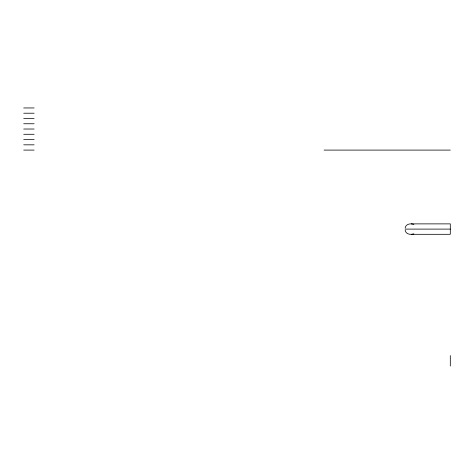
<?xml version="1.0" encoding="UTF-8"?>
<svg xmlns="http://www.w3.org/2000/svg" width="474" height="474" viewBox="0 0 474 474"><rect width="100%" height="100%" fill="white"/><g stroke="black" fill="none" stroke-linecap="round" stroke-linejoin="round"><path stroke-width="0.71" d="M405.175 228.071C405.377 225.067 408.564 223.669 411.242 223.876L450.3 223.876L450.3 234.304L411.242 234.322C408.564 234.529 405.377 233.131 405.175 230.127M413.897 233.866L411.29 234.322M23.718 107.953L34.128 107.953M23.718 113.221L34.128 113.221M23.718 118.488L34.128 118.488M23.718 123.755L34.128 123.755M23.718 129.023L34.128 129.023M23.718 134.29L34.128 134.29M23.718 139.557L34.128 139.557M23.718 144.825L34.128 144.825M23.718 150.092L34.128 150.092M324.074 150.092L450.3 150.092M405.122 229.102L450.3 229.102M411.29 223.876L413.897 224.332M450.3 355.571L450.3 366.046"/></g></svg>
